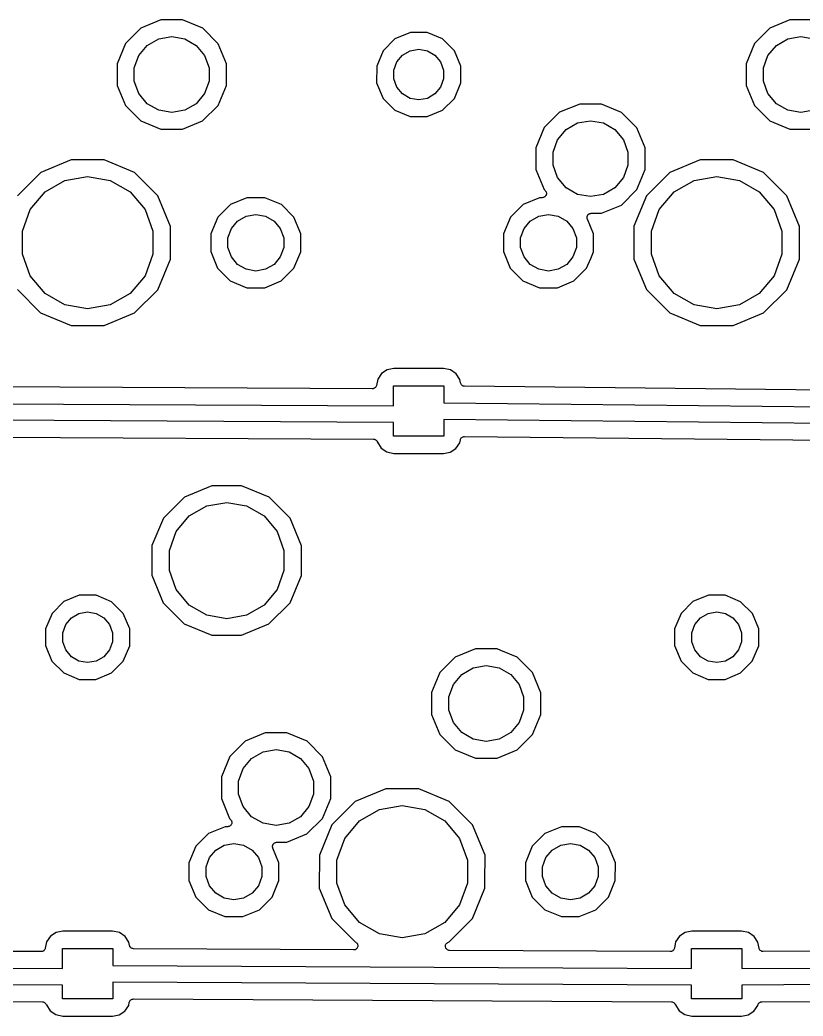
# Model space of a CAD drawing. Extents: x 30 to 169, y -146 to -30.
# Drawn here: x 75.95 to 99.61, y -83.36 to -53.27 of the extents above; entities that cross this region are included whole.
import ezdxf

# ---------------------------------------------------------------- set-up
doc = ezdxf.new("R2010")
doc.units = 0
doc.header["$MEASUREMENT"] = 0
doc.layers.add('BLACK', color=7, linetype='CONTINUOUS')

msp = doc.modelspace()

# ---------------------------------------------------------------- linework, layer by layer
at = {"layer": 'Black'}
for p, q in [((79.606, -53.5195), (79.1412, -53.9836)), ((80.213, -53.2687), (79.606, -53.5195)), ((80.8698, -53.2693), (80.213, -53.2687)), ((81.4764, -53.5212), (80.8698, -53.2693)), ((81.9405, -53.986), (81.4764, -53.5212)), ((98.606, -53.5195), (98.1412, -53.9836)), ((99.213, -53.2687), (98.606, -53.5195)), ((99.8698, -53.2693), (99.213, -53.2687)), ((79.8025, -54.0411), (80.1476, -53.8418)), ((80.1476, -53.8418), (80.54, -53.7726)), ((80.54, -53.7726), (80.9324, -53.8418)), ((80.9324, -53.8418), (81.2775, -54.0411)), ((87.2815, -53.8427), (86.924, -54.1997)), ((87.7485, -53.6498), (87.2815, -53.8427)), ((88.2537, -53.6502), (87.7485, -53.6498)), ((88.7203, -53.844), (88.2537, -53.6502)), ((89.0773, -54.2015), (88.7203, -53.844)), ((98.8025, -54.0411), (99.1476, -53.8418)), ((99.1476, -53.8418), (99.54, -53.7726)), ((99.54, -53.7726), (99.9324, -53.8418)), ((79.1412, -53.9836), (78.8893, -54.5902)), ((79.5464, -54.3463), (79.8025, -54.0411)), ((81.2775, -54.0411), (81.5336, -54.3463)), ((82.1913, -54.593), (81.9405, -53.986)), ((87.7384, -54.2012), (88, -54.1551)), ((88, -54.1551), (88.2616, -54.2012)), ((98.1412, -53.9836), (97.8893, -54.5902)), ((98.5464, -54.3463), (98.8025, -54.0411)), ((79.4101, -54.7208), (79.5464, -54.3463)), ((81.5336, -54.3463), (81.6699, -54.7208)), ((86.924, -54.1997), (86.7302, -54.6663)), ((87.3376, -54.5375), (87.5083, -54.334)), ((87.5083, -54.334), (87.7384, -54.2012)), ((88.2616, -54.2012), (88.4917, -54.334)), ((88.4917, -54.334), (88.6624, -54.5375)), ((89.2702, -54.6685), (89.0773, -54.2015)), ((98.4101, -54.7208), (98.5464, -54.3463)), ((78.8893, -54.5902), (78.8887, -55.247)), ((79.4101, -55.1192), (79.4101, -54.7208)), ((81.6699, -54.7208), (81.6699, -55.1192)), ((82.1908, -55.1965), (82.1913, -54.593)), ((86.7302, -54.6663), (86.7298, -55.1715)), ((87.2467, -54.7872), (87.3376, -54.5375)), ((88.6624, -54.5375), (88.7533, -54.7872)), ((89.2698, -55.1737), (89.2702, -54.6685)), ((97.8893, -54.5902), (97.8887, -55.247)), ((98.4101, -55.1192), (98.4101, -54.7208)), ((87.2467, -55.0528), (87.2467, -54.7872)), ((87.3376, -55.3025), (87.2467, -55.0528)), ((88.7533, -55.0528), (88.6624, -55.3025)), ((88.7533, -54.7872), (88.7533, -55.0528)), ((78.8887, -55.247), (79.1395, -55.854)), ((79.5464, -55.4937), (79.4101, -55.1192)), ((81.6699, -55.1192), (81.5336, -55.4937)), ((81.9388, -55.8564), (82.1907, -55.2498)), ((82.1907, -55.2498), (82.1908, -55.1966)), ((82.1908, -55.1966), (82.1908, -55.1965)), ((86.7298, -55.1715), (86.9227, -55.6385)), ((87.5083, -55.506), (87.3376, -55.3025)), ((88.6624, -55.3025), (88.4917, -55.506)), ((89.076, -55.6403), (89.2491, -55.2234)), ((89.2491, -55.2234), (89.2698, -55.1737)), ((89.2491, -55.2234), (89.2491, -55.2234)), ((97.8887, -55.247), (98.1395, -55.854)), ((98.5464, -55.4937), (98.4101, -55.1192)), ((79.8025, -55.7989), (79.5464, -55.4937)), ((81.5336, -55.4937), (81.2775, -55.7989)), ((86.9227, -55.6385), (87.2797, -55.996)), ((87.7384, -55.6388), (87.5083, -55.506)), ((88, -55.6849), (87.7384, -55.6388)), ((88.2616, -55.6388), (88, -55.6849)), ((88.4917, -55.506), (88.2616, -55.6388)), ((88.7185, -55.9973), (89.076, -55.6403)), ((98.8025, -55.7989), (98.5464, -55.4937)), ((79.1395, -55.854), (79.6036, -56.3188)), ((80.1476, -55.9982), (79.8025, -55.7989)), ((81.2775, -55.7989), (80.9324, -55.9982)), ((81.474, -56.3205), (81.9388, -55.8564)), ((92.863, -55.8087), (92.256, -56.0595)), ((93.5198, -55.8093), (92.863, -55.8087)), ((94.1264, -56.0612), (93.5198, -55.8093)), ((98.1395, -55.854), (98.6036, -56.3188)), ((99.1476, -55.9982), (98.8025, -55.7989)), ((80.54, -56.0674), (80.1476, -55.9982)), ((80.9324, -55.9982), (80.54, -56.0674)), ((87.2797, -55.996), (87.7463, -56.1898)), ((87.7463, -56.1898), (88.2515, -56.1902)), ((88.2515, -56.1902), (88.7185, -55.9973)), ((92.256, -56.0595), (91.7912, -56.5236)), ((94.5905, -56.526), (94.1264, -56.0612)), ((99.54, -56.0674), (99.1476, -55.9982)), ((99.9324, -55.9982), (99.54, -56.0674)), ((79.6036, -56.3188), (80.2102, -56.5707)), ((80.2102, -56.5707), (80.867, -56.5713)), ((80.867, -56.5713), (81.474, -56.3205)), ((91.7912, -56.5236), (91.5393, -57.1302)), ((92.4525, -56.5811), (92.7976, -56.3818)), ((92.7976, -56.3818), (93.19, -56.3126)), ((93.19, -56.3126), (93.5824, -56.3818)), ((93.5824, -56.3818), (93.9275, -56.5811)), ((94.8413, -57.133), (94.5905, -56.526)), ((98.6036, -56.3188), (99.2102, -56.5707)), ((99.2102, -56.5707), (99.867, -56.5713)), ((92.1964, -56.8863), (92.4525, -56.5811)), ((93.9275, -56.5811), (94.1836, -56.8863)), ((91.5393, -57.1302), (91.5387, -57.787)), ((92.0601, -57.2608), (92.1964, -56.8863)), ((94.1836, -56.8863), (94.3199, -57.2608)), ((94.8407, -57.7898), (94.8413, -57.133)), ((92.0601, -57.6592), (92.0601, -57.2608)), ((94.3199, -57.2608), (94.3199, -57.6592)), ((77.5045, -57.4977), (76.5846, -57.8778)), ((78.4998, -57.4985), (77.5045, -57.4977)), ((79.4191, -57.8802), (78.4998, -57.4985)), ((92.1964, -58.0337), (92.0601, -57.6592)), ((94.3199, -57.6592), (94.1836, -58.0337)), ((96.5045, -57.4977), (95.5846, -57.8778)), ((97.4998, -57.4985), (96.5045, -57.4977)), ((98.4191, -57.8802), (97.4998, -57.4985)), ((76.5846, -57.8778), (75.8802, -58.5809)), ((77.3154, -58.1192), (78, -57.9985)), ((78, -57.9985), (78.6846, -58.1192)), ((80.1222, -58.5846), (79.4191, -57.8802)), ((91.5387, -57.787), (91.7895, -58.394)), ((92.4525, -58.3389), (92.1964, -58.0337)), ((94.1836, -58.0337), (93.9275, -58.3389)), ((94.5888, -58.3964), (94.8407, -57.7898)), ((95.5846, -57.8778), (94.8802, -58.5809)), ((96.3154, -58.1192), (97, -57.9985)), ((97, -57.9985), (97.6846, -58.1192)), ((99.1222, -58.5846), (98.4191, -57.8802)), ((76.7134, -58.4667), (77.3154, -58.1192)), ((78.6846, -58.1192), (79.2865, -58.4667)), ((92.7976, -58.5382), (92.4525, -58.3389)), ((93.9275, -58.3389), (93.5824, -58.5382)), ((95.7134, -58.4667), (96.3154, -58.1192)), ((97.6846, -58.1192), (98.2865, -58.4667)), ((76.2666, -58.9992), (76.7134, -58.4667)), ((79.2865, -58.4667), (79.7334, -58.9992)), ((80.5023, -59.5045), (80.1222, -58.5846)), ((82.8109, -58.6409), (82.3113, -58.8473)), ((83.3515, -58.6413), (82.8109, -58.6409)), ((83.8508, -58.8487), (83.3515, -58.6413)), ((91.6509, -58.6409), (91.1513, -58.8473)), ((91.7297, -58.6409), (91.6509, -58.6409)), ((91.7461, -58.6381), (91.7297, -58.6409)), ((91.7626, -58.6366), (91.7461, -58.6381)), ((91.7676, -58.6343), (91.7626, -58.6366)), ((91.7731, -58.6333), (91.7676, -58.6343)), ((91.7875, -58.625), (91.7731, -58.6333)), ((91.8026, -58.618), (91.7875, -58.625)), ((91.7895, -58.394), (91.8197, -58.4242)), ((91.8065, -58.6141), (91.8026, -58.618)), ((91.8114, -58.6113), (91.8065, -58.6141)), ((91.822, -58.5986), (91.8114, -58.6113)), ((91.8197, -58.4242), (91.8292, -58.4378)), ((91.8338, -58.5869), (91.822, -58.5986)), ((91.8292, -58.4378), (91.8399, -58.4505)), ((91.8361, -58.5818), (91.8338, -58.5869)), ((91.8397, -58.5775), (91.8361, -58.5818)), ((91.8454, -58.5619), (91.8397, -58.5775)), ((91.8399, -58.4505), (91.8418, -58.4558)), ((91.8418, -58.4558), (91.845, -58.4604)), ((91.845, -58.4604), (91.8492, -58.4764)), ((91.8525, -58.5469), (91.8454, -58.5619)), ((91.8492, -58.4764), (91.8549, -58.492)), ((91.8529, -58.5413), (91.8525, -58.5469)), ((91.8549, -58.5361), (91.8529, -58.5413)), ((91.8549, -58.492), (91.8549, -58.4976)), ((91.8549, -58.4976), (91.8563, -58.503)), ((91.8563, -58.503), (91.8549, -58.5195)), ((91.8549, -58.5195), (91.8549, -58.5361)), ((93.19, -58.6074), (92.7976, -58.5382)), ((93.5824, -58.5382), (93.19, -58.6074)), ((94.124, -58.8605), (94.5888, -58.3964)), ((94.8802, -58.5809), (94.4985, -59.5002)), ((95.2666, -58.9992), (95.7134, -58.4667)), ((98.2865, -58.4667), (98.7334, -58.9992)), ((99.5023, -59.5045), (99.1222, -58.5846)), ((82.3113, -58.8473), (81.9287, -59.2292)), ((84.2327, -59.2313), (83.8508, -58.8487)), ((91.1513, -58.8473), (90.7687, -59.2292)), ((93.517, -59.1113), (94.124, -58.8605)), ((76.0289, -59.6524), (76.2666, -58.9992)), ((79.7334, -58.9992), (79.9711, -59.6524)), ((81.9287, -59.2292), (81.7213, -59.7285)), ((82.531, -59.3457), (82.7879, -59.1974)), ((82.7879, -59.1974), (83.08, -59.1458)), ((83.08, -59.1458), (83.3721, -59.1974)), ((83.3721, -59.1974), (83.629, -59.3457)), ((84.4391, -59.7309), (84.2327, -59.2313)), ((90.7687, -59.2292), (90.5613, -59.7285)), ((91.371, -59.3457), (91.6279, -59.1974)), ((91.6279, -59.1974), (91.92, -59.1458)), ((91.92, -59.1458), (92.2121, -59.1974)), ((92.2121, -59.1974), (92.469, -59.3457)), ((93.086, -59.2434), (93.0878, -59.2297)), ((93.0878, -59.2516), (93.086, -59.2434)), ((93.0878, -59.2297), (93.0879, -59.2159)), ((93.0878, -59.26), (93.0878, -59.2516)), ((93.0925, -59.273), (93.0878, -59.26)), ((93.0879, -59.2159), (93.0907, -59.208)), ((93.0907, -59.208), (93.0918, -59.1997)), ((93.0918, -59.1997), (93.0982, -59.1874)), ((93.0955, -59.2865), (93.0925, -59.273)), ((93.0982, -59.1874), (93.103, -59.1744)), ((93.103, -59.1744), (93.1084, -59.168)), ((93.1084, -59.168), (93.1122, -59.1606)), ((93.1122, -59.1606), (93.1224, -59.1513)), ((93.1224, -59.1513), (93.1314, -59.1407)), ((93.1314, -59.1407), (93.1386, -59.1365)), ((93.1386, -59.1365), (93.1448, -59.1308)), ((93.1448, -59.1308), (93.1576, -59.1256)), ((93.1576, -59.1256), (93.1696, -59.1186)), ((93.1696, -59.1186), (93.1778, -59.1172)), ((93.1778, -59.1172), (93.1855, -59.114)), ((93.1855, -59.114), (93.1994, -59.1134)), ((93.1994, -59.1134), (93.213, -59.111)), ((93.213, -59.111), (93.517, -59.1113)), ((95.0289, -59.6524), (95.2666, -58.9992)), ((98.7334, -58.9992), (98.9711, -59.6524)), ((80.5016, -60.2942), (80.5023, -59.5045)), ((82.2388, -59.8517), (82.3403, -59.5729)), ((82.3403, -59.5729), (82.531, -59.3457)), ((83.629, -59.3457), (83.8197, -59.5729)), ((83.8197, -59.5729), (83.9212, -59.8517)), ((91.0788, -59.8517), (91.1803, -59.5729)), ((91.1803, -59.5729), (91.371, -59.3457)), ((92.469, -59.3457), (92.6597, -59.5729)), ((92.6597, -59.5729), (92.7612, -59.8517)), ((93.2791, -59.7309), (93.0955, -59.2865)), ((94.4985, -59.5002), (94.4977, -60.4955)), ((99.5016, -60.2942), (99.5023, -59.5045)), ((76.0289, -60.3476), (76.0289, -59.6524)), ((79.9711, -59.6524), (79.9711, -60.3476)), ((81.7213, -59.7285), (81.7209, -60.2691)), ((82.2388, -60.1483), (82.2388, -59.8517)), ((83.9212, -59.8517), (83.9212, -60.1483)), ((84.4387, -60.2715), (84.4391, -59.7309)), ((90.5613, -59.7285), (90.5609, -60.2691)), ((91.0788, -60.1483), (91.0788, -59.8517)), ((92.7612, -59.8517), (92.7612, -60.1483)), ((93.2787, -60.2715), (93.2791, -59.7309)), ((95.0289, -60.3476), (95.0289, -59.6524)), ((98.9711, -59.6524), (98.9711, -60.3476)), ((82.3403, -60.4271), (82.2388, -60.1483)), ((83.9212, -60.1483), (83.8197, -60.4271)), ((91.1803, -60.4271), (91.0788, -60.1483)), ((92.7612, -60.1483), (92.6597, -60.4271)), ((76.2666, -61.0008), (76.0289, -60.3476)), ((79.9711, -60.3476), (79.7334, -61.0008)), ((80.5015, -60.4998), (80.5016, -60.2942)), ((80.5016, -60.2942), (80.5016, -60.2942)), ((81.7209, -60.2691), (81.9273, -60.7687)), ((82.531, -60.6543), (82.3403, -60.4271)), ((83.8197, -60.4271), (83.629, -60.6543)), ((84.2313, -60.7708), (84.4387, -60.2715)), ((90.5609, -60.2691), (90.7673, -60.7687)), ((91.371, -60.6543), (91.1803, -60.4271)), ((92.6597, -60.4271), (92.469, -60.6543)), ((93.0713, -60.7708), (93.1954, -60.4719)), ((93.1954, -60.4719), (93.2787, -60.2715)), ((95.2666, -61.0008), (95.0289, -60.3476)), ((98.9711, -60.3476), (98.7334, -61.0008)), ((99.5015, -60.4998), (99.5016, -60.2942)), ((99.5016, -60.2942), (99.5016, -60.2942)), ((80.1198, -61.4191), (80.5015, -60.4998)), ((81.9273, -60.7687), (82.3092, -61.1513)), ((82.7879, -60.8026), (82.531, -60.6543)), ((83.629, -60.6543), (83.3721, -60.8026)), ((83.8487, -61.1527), (84.2313, -60.7708)), ((90.7673, -60.7687), (91.1492, -61.1513)), ((91.6279, -60.8026), (91.371, -60.6543)), ((92.469, -60.6543), (92.2121, -60.8026)), ((92.6887, -61.1527), (93.0713, -60.7708)), ((94.4977, -60.4955), (94.8778, -61.4154)), ((99.1198, -61.4191), (99.5015, -60.4998)), ((76.7134, -61.5332), (76.2666, -61.0008)), ((79.7334, -61.0008), (79.2865, -61.5332)), ((83.08, -60.8541), (82.7879, -60.8026)), ((83.3721, -60.8026), (83.08, -60.8541)), ((91.92, -60.8541), (91.6279, -60.8026)), ((92.2121, -60.8026), (91.92, -60.8541)), ((95.7134, -61.5332), (95.2666, -61.0008)), ((98.7334, -61.0008), (98.2865, -61.5332)), ((82.3092, -61.1513), (82.8085, -61.3587)), ((82.8085, -61.3587), (83.3491, -61.3591)), ((83.3491, -61.3591), (83.8487, -61.1527)), ((91.1492, -61.1513), (91.6485, -61.3587)), ((91.6485, -61.3587), (92.1891, -61.3591)), ((92.1891, -61.3591), (92.6887, -61.1527)), ((75.8778, -61.4154), (76.5809, -62.1198)), ((77.3154, -61.8808), (76.7134, -61.5332)), ((79.2865, -61.5332), (78.6846, -61.8808)), ((79.4154, -62.1222), (80.1198, -61.4191)), ((94.8778, -61.4154), (95.5809, -62.1198)), ((96.3154, -61.8808), (95.7134, -61.5332)), ((98.2865, -61.5332), (97.6846, -61.8808)), ((98.4154, -62.1222), (99.1198, -61.4191)), ((78, -62.0015), (77.3154, -61.8808)), ((78.6846, -61.8808), (78, -62.0015)), ((97, -62.0015), (96.3154, -61.8808)), ((97.6846, -61.8808), (97, -62.0015)), ((76.5809, -62.1198), (77.5002, -62.5015)), ((78.4955, -62.5023), (79.4154, -62.1222)), ((95.5809, -62.1198), (96.5002, -62.5015)), ((97.4955, -62.5023), (98.4154, -62.1222)), ((77.5002, -62.5015), (78.4955, -62.5023)), ((96.5002, -62.5015), (97.4955, -62.5023)), ((87.2498, -63.7976), (87.0505, -63.8351)), ((88.7493, -63.7976), (87.2498, -63.7976)), ((88.9635, -63.8409), (88.7493, -63.7976)), ((86.8769, -63.9468), (86.7609, -64.1165)), ((87.0505, -63.8351), (86.8769, -63.9468)), ((89.1332, -63.9569), (88.9635, -63.8409)), ((89.2449, -64.1305), (89.1332, -63.9569)), ((86.5959, -64.4151), (70.387, -64.3293)), ((86.6575, -64.3973), (86.6394, -64.4077)), ((86.6758, -64.3874), (86.6575, -64.3973)), ((86.6766, -64.3864), (86.6758, -64.3874)), ((86.6777, -64.3858), (86.6766, -64.3864)), ((86.6912, -64.3699), (86.6777, -64.3858)), ((86.705, -64.3543), (86.6912, -64.3699)), ((86.7054, -64.3532), (86.705, -64.3543)), ((86.7063, -64.3522), (86.7054, -64.3532)), ((86.7135, -64.3326), (86.7063, -64.3522)), ((86.7211, -64.3133), (86.7135, -64.3326)), ((86.7609, -64.1165), (86.7211, -64.3133)), ((87.238, -64.9265), (87.238, -64.318)), ((87.238, -64.318), (88.762, -64.318)), ((88.762, -64.318), (88.762, -64.8381)), ((89.2643, -64.2332), (89.2449, -64.1305)), ((89.2716, -64.2526), (89.2643, -64.2332)), ((89.2784, -64.2721), (89.2716, -64.2526)), ((89.2793, -64.2731), (89.2784, -64.2721)), ((89.2798, -64.2745), (89.2793, -64.2731)), ((89.2933, -64.2902), (89.2798, -64.2745)), ((89.3064, -64.3061), (89.2933, -64.2902)), ((89.3076, -64.3069), (89.3064, -64.3061)), ((89.3086, -64.3079), (89.3076, -64.3069)), ((89.3266, -64.3181), (89.3086, -64.3079)), ((89.3444, -64.3286), (89.3266, -64.3181)), ((89.3458, -64.3289), (89.3444, -64.3286)), ((89.347, -64.3296), (89.3458, -64.3289)), ((89.3674, -64.3329), (89.347, -64.3296)), ((89.3877, -64.3367), (89.3674, -64.3329)), ((105.589, -64.5091), (89.3877, -64.3367)), ((86.6164, -64.4116), (86.5959, -64.4151)), ((86.637, -64.4085), (86.6164, -64.4116)), ((86.6382, -64.4079), (86.637, -64.4085)), ((86.6394, -64.4077), (86.6382, -64.4079)), ((69.762, -64.834), (87.238, -64.9265)), ((88.762, -64.8381), (106.238, -65.024)), ((87.238, -65.4265), (69.762, -65.334)), ((87.238, -65.842), (87.238, -65.4265)), ((106.238, -65.524), (88.762, -65.3381)), ((88.762, -65.3381), (88.762, -65.842)), ((70.3837, -65.8453), (86.6319, -65.9313)), ((88.762, -65.842), (87.238, -65.842)), ((89.2732, -65.9135), (89.2872, -65.8976)), ((89.2872, -65.8976), (89.301, -65.8816)), ((89.301, -65.8816), (89.3018, -65.8811)), ((89.3018, -65.8811), (89.3024, -65.8804)), ((89.3024, -65.8804), (89.321, -65.8703)), ((89.321, -65.8703), (89.3394, -65.86)), ((89.3394, -65.86), (89.3403, -65.8598)), ((89.3403, -65.8598), (89.3411, -65.8593)), ((89.3411, -65.8593), (89.362, -65.8562)), ((89.362, -65.8562), (89.3829, -65.8528)), ((89.3829, -65.8528), (105.685, -66.0262)), ((86.6319, -65.9313), (86.6526, -65.9351)), ((86.6526, -65.9351), (86.6733, -65.9385)), ((86.6733, -65.9385), (86.6743, -65.939)), ((86.6743, -65.939), (86.6753, -65.9392)), ((86.6753, -65.9392), (86.6935, -65.9498)), ((86.6935, -65.9498), (86.7118, -65.9601)), ((86.7118, -65.9601), (86.7125, -65.9609)), ((86.7125, -65.9609), (86.7134, -65.9614)), ((86.7134, -65.9614), (86.7268, -65.9776)), ((86.7268, -65.9776), (86.7405, -65.9935)), ((86.7405, -65.9935), (86.7409, -65.9946)), ((86.7409, -65.9946), (86.7416, -65.9954)), ((86.7416, -65.9954), (86.7486, -66.0151)), ((86.7486, -66.0151), (86.7526, -66.0257)), ((86.7526, -66.0257), (86.8668, -66.2031)), ((86.8668, -66.2031), (87.0365, -66.3191)), ((89.1231, -66.2132), (89.2391, -66.0435)), ((89.2391, -66.0435), (89.2571, -65.9545)), ((89.2571, -65.9545), (89.2648, -65.9348)), ((89.2648, -65.9348), (89.2722, -65.9151)), ((89.2722, -65.9151), (89.2729, -65.9144)), ((89.2729, -65.9144), (89.2732, -65.9135)), ((87.0365, -66.3191), (87.2507, -66.3624)), ((87.2507, -66.3624), (88.7502, -66.3624)), ((88.7502, -66.3624), (88.9495, -66.3249)), ((88.9495, -66.3249), (89.1231, -66.2132)), ((81.7528, -67.3416), (80.9226, -67.6846)), ((82.6511, -67.3424), (81.7528, -67.3416)), ((83.4807, -67.6869), (82.6511, -67.3424)), ((80.9226, -67.6846), (80.2869, -68.3193)), ((84.1154, -68.3226), (83.4807, -67.6869)), ((81.0708, -68.2543), (81.5992, -67.9493)), ((81.5992, -67.9493), (82.2, -67.8433)), ((82.2, -67.8433), (82.8008, -67.9493)), ((82.8008, -67.9493), (83.3292, -68.2543)), ((80.6787, -68.7217), (81.0708, -68.2543)), ((83.3292, -68.2543), (83.7213, -68.7217)), ((80.2869, -68.3193), (79.9424, -69.1489)), ((84.4584, -69.1528), (84.1154, -68.3226)), ((80.47, -69.295), (80.6787, -68.7217)), ((83.7213, -68.7217), (83.93, -69.295)), ((79.9424, -69.1489), (79.9416, -70.0472)), ((84.4576, -70.0511), (84.4584, -69.1528)), ((80.47, -69.905), (80.47, -69.295)), ((83.93, -69.295), (83.93, -69.905)), ((79.9416, -70.0472), (80.2846, -70.8774)), ((80.6787, -70.4783), (80.47, -69.905)), ((83.93, -69.905), (83.7213, -70.4783)), ((84.1131, -70.8807), (84.4576, -70.0511)), ((77.7485, -70.6498), (77.2815, -70.8427)), ((78.2537, -70.6502), (77.7485, -70.6498)), ((78.7203, -70.844), (78.2537, -70.6502)), ((81.0708, -70.9457), (80.6787, -70.4783)), ((83.7213, -70.4783), (83.3292, -70.9457)), ((96.7485, -70.6498), (96.2815, -70.8427)), ((97.2537, -70.6502), (96.7485, -70.6498)), ((97.7203, -70.844), (97.2537, -70.6502)), ((77.2815, -70.8427), (76.924, -71.1997)), ((79.0773, -71.2015), (78.7203, -70.844)), ((80.2846, -70.8774), (80.9193, -71.5131)), ((81.5992, -71.2507), (81.0708, -70.9457)), ((83.3292, -70.9457), (82.8008, -71.2507)), ((83.4774, -71.5154), (84.1131, -70.8807)), ((96.2815, -70.8427), (95.924, -71.1997)), ((98.0773, -71.2015), (97.7203, -70.844)), ((76.924, -71.1997), (76.7302, -71.6663)), ((77.5083, -71.334), (77.7384, -71.2012)), ((77.7384, -71.2012), (78, -71.1551)), ((78, -71.1551), (78.2616, -71.2012)), ((78.2616, -71.2012), (78.4917, -71.334)), ((79.2702, -71.6685), (79.0773, -71.2015)), ((82.2, -71.3567), (81.5992, -71.2507)), ((82.8008, -71.2507), (82.2, -71.3567)), ((95.924, -71.1997), (95.7302, -71.6663)), ((96.5083, -71.334), (96.7384, -71.2012)), ((96.7384, -71.2012), (97, -71.1551)), ((97, -71.1551), (97.2616, -71.2012)), ((97.2616, -71.2012), (97.4917, -71.334)), ((98.2702, -71.6685), (98.0773, -71.2015)), ((77.2467, -71.7872), (77.3376, -71.5375)), ((77.3376, -71.5375), (77.5083, -71.334)), ((78.4917, -71.334), (78.6624, -71.5375)), ((78.6624, -71.5375), (78.7533, -71.7872)), ((80.9193, -71.5131), (81.7489, -71.8576)), ((82.6472, -71.8584), (83.4774, -71.5154)), ((96.2467, -71.7872), (96.3376, -71.5375)), ((96.3376, -71.5375), (96.5083, -71.334)), ((97.4917, -71.334), (97.6624, -71.5375)), ((97.6624, -71.5375), (97.7533, -71.7872)), ((76.7302, -71.6663), (76.7298, -72.1715)), ((77.2467, -72.0528), (77.2467, -71.7872)), ((78.7533, -71.7872), (78.7533, -72.0528)), ((79.2698, -72.1737), (79.2702, -71.6685)), ((81.7489, -71.8576), (82.6472, -71.8584)), ((95.7302, -71.6663), (95.7298, -72.1715)), ((96.2467, -72.0528), (96.2467, -71.7872)), ((97.7533, -71.7872), (97.7533, -72.0528)), ((98.2698, -72.1737), (98.2702, -71.6685)), ((76.7298, -72.1715), (76.9227, -72.6385)), ((77.3376, -72.3025), (77.2467, -72.0528)), ((78.7533, -72.0528), (78.6624, -72.3025)), ((79.076, -72.6403), (79.2698, -72.1737)), ((95.7298, -72.1715), (95.9227, -72.6385)), ((96.3376, -72.3025), (96.2467, -72.0528)), ((97.7533, -72.0528), (97.6624, -72.3025)), ((98.076, -72.6403), (98.2698, -72.1737)), ((77.5083, -72.506), (77.3376, -72.3025)), ((77.7384, -72.6388), (77.5083, -72.506)), ((78.4917, -72.506), (78.2616, -72.6388)), ((78.6624, -72.3025), (78.4917, -72.506)), ((89.106, -72.5195), (88.6412, -72.9836)), ((89.713, -72.2687), (89.106, -72.5195)), ((90.3698, -72.2693), (89.713, -72.2687)), ((90.4774, -72.314), (90.3698, -72.2693)), ((90.9764, -72.5212), (90.4774, -72.314)), ((91.4405, -72.986), (90.9764, -72.5212)), ((96.5083, -72.506), (96.3376, -72.3025)), ((96.7384, -72.6388), (96.5083, -72.506)), ((97.4917, -72.506), (97.2616, -72.6388)), ((97.6624, -72.3025), (97.4917, -72.506)), ((76.9227, -72.6385), (77.2797, -72.996)), ((78, -72.6849), (77.7384, -72.6388)), ((78.2616, -72.6388), (78, -72.6849)), ((78.7185, -72.9973), (79.076, -72.6403)), ((89.6476, -72.8418), (90.04, -72.7726)), ((90.04, -72.7726), (90.4324, -72.8418)), ((95.9227, -72.6385), (96.2797, -72.996)), ((97, -72.6849), (96.7384, -72.6388)), ((97.2616, -72.6388), (97, -72.6849)), ((97.7185, -72.9973), (98.076, -72.6403)), ((77.2797, -72.996), (77.7463, -73.1898)), ((78.2515, -73.1902), (78.7185, -72.9973)), ((88.6412, -72.9836), (88.3893, -73.5902)), ((89.0464, -73.3463), (89.3025, -73.0411)), ((89.3025, -73.0411), (89.6476, -72.8418)), ((90.4324, -72.8418), (90.7775, -73.0411)), ((90.7775, -73.0411), (91.0336, -73.3463)), ((91.6913, -73.593), (91.4405, -72.986)), ((96.2797, -72.996), (96.7463, -73.1898)), ((97.2515, -73.1902), (97.7185, -72.9973)), ((77.7463, -73.1898), (78.2515, -73.1902)), ((88.9101, -73.7208), (89.0464, -73.3463)), ((91.0336, -73.3463), (91.1699, -73.7208)), ((96.7463, -73.1898), (97.2515, -73.1902)), ((88.3893, -73.5902), (88.3887, -74.247)), ((88.9101, -74.1192), (88.9101, -73.7208)), ((91.1699, -73.7208), (91.1699, -74.1192)), ((91.6907, -74.2498), (91.6913, -73.593)), ((88.3887, -74.247), (88.6395, -74.854)), ((89.0464, -74.4937), (88.9101, -74.1192)), ((91.1699, -74.1192), (91.0336, -74.4937)), ((91.4388, -74.8564), (91.6907, -74.2498)), ((89.3025, -74.7989), (89.0464, -74.4937)), ((91.0336, -74.4937), (90.7775, -74.7989)), ((83.363, -74.8087), (82.756, -75.0595)), ((84.0198, -74.8093), (83.363, -74.8087)), ((84.6264, -75.0612), (84.0198, -74.8093)), ((88.6395, -74.854), (89.1036, -75.3188)), ((89.6476, -74.9982), (89.3025, -74.7989)), ((90.7775, -74.7989), (90.4324, -74.9982)), ((90.974, -75.3205), (91.4388, -74.8564)), ((82.756, -75.0595), (82.2912, -75.5236)), ((85.0905, -75.526), (84.6264, -75.0612)), ((90.04, -75.0674), (89.6476, -74.9982)), ((90.4324, -74.9982), (90.04, -75.0674)), ((82.2912, -75.5236), (82.0393, -76.1302)), ((82.9525, -75.5811), (83.2976, -75.3818)), ((83.2976, -75.3818), (83.69, -75.3126)), ((83.69, -75.3126), (84.0824, -75.3818)), ((84.0824, -75.3818), (84.4275, -75.5811)), ((85.3413, -76.133), (85.0905, -75.526)), ((89.1036, -75.3188), (89.7102, -75.5707)), ((90.367, -75.5713), (90.974, -75.3205)), ((82.6964, -75.8863), (82.9525, -75.5811)), ((84.4275, -75.5811), (84.6836, -75.8863)), ((89.7102, -75.5707), (90.367, -75.5713)), ((82.0393, -76.1302), (82.0387, -76.787)), ((82.5601, -76.2608), (82.6964, -75.8863)), ((84.6836, -75.8863), (84.8199, -76.2608)), ((85.3407, -76.7898), (85.3413, -76.133)), ((82.5601, -76.6592), (82.5601, -76.2608)), ((84.8199, -76.2608), (84.8199, -76.6592)), ((82.6964, -77.0337), (82.5601, -76.6592)), ((84.8199, -76.6592), (84.6836, -77.0337)), ((87.0045, -76.4977), (86.0846, -76.8778)), ((87.9998, -76.4985), (87.0045, -76.4977)), ((88.9191, -76.8802), (87.9998, -76.4985)), ((82.0387, -76.787), (82.2895, -77.394)), ((82.9525, -77.3389), (82.6964, -77.0337)), ((84.6836, -77.0337), (84.4275, -77.3389)), ((85.0888, -77.3964), (85.3407, -76.7898)), ((86.0846, -76.8778), (85.3802, -77.5809)), ((86.8154, -77.1192), (87.5, -76.9985)), ((87.5, -76.9985), (88.1846, -77.1192)), ((89.6222, -77.5846), (88.9191, -76.8802)), ((83.2976, -77.5382), (82.9525, -77.3389)), ((84.4275, -77.3389), (84.0824, -77.5382)), ((86.2134, -77.4667), (86.8154, -77.1192)), ((88.1846, -77.1192), (88.7865, -77.4667)), ((82.1509, -77.6409), (81.6513, -77.8473)), ((82.2297, -77.6409), (82.1509, -77.6409)), ((82.2461, -77.6381), (82.2297, -77.6409)), ((82.2626, -77.6366), (82.2461, -77.6381)), ((82.2676, -77.6343), (82.2626, -77.6366)), ((82.2731, -77.6333), (82.2676, -77.6343)), ((82.2875, -77.625), (82.2731, -77.6333)), ((82.3026, -77.618), (82.2875, -77.625)), ((82.2895, -77.394), (82.3197, -77.4242)), ((82.3065, -77.6141), (82.3026, -77.618)), ((82.3114, -77.6113), (82.3065, -77.6141)), ((82.322, -77.5986), (82.3114, -77.6113)), ((82.3197, -77.4242), (82.3292, -77.4378)), ((82.3338, -77.5869), (82.322, -77.5986)), ((82.3292, -77.4378), (82.3399, -77.4505)), ((82.3361, -77.5818), (82.3338, -77.5869)), ((82.3397, -77.5775), (82.3361, -77.5818)), ((82.3454, -77.5619), (82.3397, -77.5775)), ((82.3399, -77.4505), (82.3418, -77.4558)), ((82.3418, -77.4558), (82.345, -77.4604)), ((82.345, -77.4604), (82.3492, -77.4764)), ((82.3525, -77.5469), (82.3454, -77.5619)), ((82.3492, -77.4764), (82.3549, -77.492)), ((82.3529, -77.5413), (82.3525, -77.5469)), ((82.3549, -77.5361), (82.3529, -77.5413)), ((82.3549, -77.492), (82.3549, -77.4976)), ((82.3549, -77.4976), (82.3563, -77.503)), ((82.3563, -77.503), (82.3549, -77.5195)), ((82.3549, -77.5195), (82.3549, -77.5361)), ((83.69, -77.6074), (83.2976, -77.5382)), ((84.0824, -77.5382), (83.69, -77.6074)), ((84.624, -77.8605), (85.0888, -77.3964)), ((85.3802, -77.5809), (84.9985, -78.5002)), ((85.7666, -77.9992), (86.2134, -77.4667)), ((88.7865, -77.4667), (89.2334, -77.9992)), ((90.0023, -78.5045), (89.6222, -77.5846)), ((92.3109, -77.6409), (91.8113, -77.8473)), ((92.8515, -77.6413), (92.3109, -77.6409)), ((93.3508, -77.8487), (92.8515, -77.6413)), ((81.6513, -77.8473), (81.2687, -78.2292)), ((84.017, -78.1113), (84.624, -77.8605)), ((91.8113, -77.8473), (91.4287, -78.2292)), ((93.7327, -78.2313), (93.3508, -77.8487)), ((81.2687, -78.2292), (81.0613, -78.7285)), ((81.871, -78.3457), (82.1279, -78.1974)), ((82.1279, -78.1974), (82.42, -78.1458)), ((82.42, -78.1458), (82.7121, -78.1974)), ((82.7121, -78.1974), (82.969, -78.3457)), ((83.586, -78.2434), (83.5878, -78.2297)), ((83.5878, -78.2516), (83.586, -78.2434)), ((83.5878, -78.2297), (83.5879, -78.2159)), ((83.5879, -78.2159), (83.5907, -78.208)), ((83.5907, -78.208), (83.5918, -78.1997)), ((83.5918, -78.1997), (83.5982, -78.1874)), ((83.5982, -78.1874), (83.603, -78.1744)), ((83.603, -78.1744), (83.6084, -78.168)), ((83.6084, -78.168), (83.6122, -78.1606)), ((83.6122, -78.1606), (83.6224, -78.1513)), ((83.6224, -78.1513), (83.6314, -78.1407)), ((83.6314, -78.1407), (83.6386, -78.1365)), ((83.6386, -78.1365), (83.6448, -78.1308)), ((83.6448, -78.1308), (83.6576, -78.1256)), ((83.6576, -78.1256), (83.6696, -78.1186)), ((83.6696, -78.1186), (83.6778, -78.1172)), ((83.6778, -78.1172), (83.6855, -78.114)), ((83.6855, -78.114), (83.6994, -78.1134)), ((83.6994, -78.1134), (83.713, -78.111)), ((83.713, -78.111), (84.017, -78.1113)), ((85.5289, -78.6524), (85.7666, -77.9992)), ((89.2334, -77.9992), (89.4711, -78.6524)), ((91.4287, -78.2292), (91.2213, -78.7285)), ((92.031, -78.3457), (92.2879, -78.1974)), ((92.2879, -78.1974), (92.58, -78.1458)), ((92.58, -78.1458), (92.8721, -78.1974)), ((92.8721, -78.1974), (93.129, -78.3457)), ((93.9391, -78.7309), (93.7327, -78.2313)), ((81.6803, -78.5729), (81.871, -78.3457)), ((82.969, -78.3457), (83.1597, -78.5729)), ((83.5878, -78.26), (83.5878, -78.2516)), ((83.5925, -78.273), (83.5878, -78.26)), ((83.5955, -78.2865), (83.5925, -78.273)), ((83.7791, -78.7309), (83.5955, -78.2865)), ((84.9985, -78.5002), (84.9977, -79.4955)), ((90.0016, -79.2942), (90.0023, -78.5045)), ((91.8403, -78.5729), (92.031, -78.3457)), ((93.129, -78.3457), (93.3197, -78.5729)), ((81.0613, -78.7285), (81.0609, -79.2691)), ((81.5788, -78.8517), (81.6803, -78.5729)), ((83.1597, -78.5729), (83.2612, -78.8517)), ((83.7787, -79.2715), (83.7791, -78.7309)), ((85.5289, -79.3476), (85.5289, -78.6524)), ((89.4711, -78.6524), (89.4711, -79.3476)), ((91.2213, -78.7285), (91.2209, -79.2691)), ((91.7388, -78.8517), (91.8403, -78.5729)), ((93.3197, -78.5729), (93.4212, -78.8517)), ((93.9387, -79.2715), (93.9391, -78.7309)), ((81.5788, -79.1483), (81.5788, -78.8517)), ((83.2612, -78.8517), (83.2612, -79.1483)), ((91.7388, -79.1483), (91.7388, -78.8517)), ((93.4212, -78.8517), (93.4212, -79.1483)), ((81.0609, -79.2691), (81.2673, -79.7687)), ((81.6803, -79.4271), (81.5788, -79.1483)), ((81.871, -79.6543), (81.6803, -79.4271)), ((83.1597, -79.4271), (82.969, -79.6543)), ((83.2612, -79.1483), (83.1597, -79.4271)), ((83.5713, -79.7708), (83.7787, -79.2715)), ((85.7666, -80.0008), (85.5289, -79.3476)), ((89.4711, -79.3476), (89.2334, -80.0008)), ((90.0015, -79.4998), (90.0016, -79.2942)), ((90.0016, -79.2942), (90.0016, -79.2942)), ((91.2209, -79.2691), (91.4273, -79.7687)), ((91.8403, -79.4271), (91.7388, -79.1483)), ((92.031, -79.6543), (91.8403, -79.4271)), ((93.3197, -79.4271), (93.129, -79.6543)), ((93.4212, -79.1483), (93.3197, -79.4271)), ((93.7313, -79.7708), (93.9387, -79.2715)), ((82.1279, -79.8026), (81.871, -79.6543)), ((82.969, -79.6543), (82.7121, -79.8026)), ((84.9977, -79.4955), (85.3778, -80.4154)), ((89.6198, -80.4191), (90.0015, -79.4998)), ((92.2879, -79.8026), (92.031, -79.6543)), ((93.129, -79.6543), (92.8721, -79.8026)), ((81.2673, -79.7687), (81.6492, -80.1513)), ((82.42, -79.8541), (82.1279, -79.8026)), ((82.7121, -79.8026), (82.42, -79.8541)), ((83.1887, -80.1527), (83.5713, -79.7708)), ((86.2134, -80.5332), (85.7666, -80.0008)), ((89.2334, -80.0008), (88.7865, -80.5332)), ((91.4273, -79.7687), (91.8092, -80.1513)), ((92.58, -79.8541), (92.2879, -79.8026)), ((92.8721, -79.8026), (92.58, -79.8541)), ((93.3487, -80.1527), (93.7313, -79.7708)), ((81.6492, -80.1513), (82.1485, -80.3587)), ((82.6891, -80.3591), (83.1887, -80.1527)), ((91.8092, -80.1513), (92.3085, -80.3587)), ((92.8491, -80.3591), (93.3487, -80.1527)), ((82.1485, -80.3587), (82.6891, -80.3591)), ((85.3778, -80.4154), (86.0809, -81.1198)), ((86.8154, -80.8808), (86.2134, -80.5332)), ((88.7865, -80.5332), (88.1846, -80.8808)), ((88.9154, -81.1222), (89.6198, -80.4191)), ((92.3085, -80.3587), (92.8491, -80.3591)), ((76.8769, -80.9468), (76.7609, -81.1165)), ((77.0505, -80.8351), (76.8769, -80.9468)), ((77.2498, -80.7976), (77.0505, -80.8351)), ((78.7493, -80.7976), (77.2498, -80.7976)), ((78.9635, -80.8409), (78.7493, -80.7976)), ((79.1332, -80.9569), (78.9635, -80.8409)), ((87.5, -81.0015), (86.8154, -80.8808)), ((88.1846, -80.8808), (87.5, -81.0015)), ((95.8769, -80.9468), (95.7609, -81.1165)), ((96.0505, -80.8351), (95.8769, -80.9468)), ((96.2498, -80.7976), (96.0505, -80.8351)), ((97.7493, -80.7976), (96.2498, -80.7976)), ((97.9635, -80.8409), (97.7493, -80.7976)), ((98.1332, -80.9569), (97.9635, -80.8409)), ((76.7609, -81.1165), (76.7211, -81.3133)), ((79.2449, -81.1305), (79.1332, -80.9569)), ((79.2629, -81.2258), (79.2449, -81.1305)), ((79.2703, -81.2455), (79.2629, -81.2258)), ((79.2774, -81.2652), (79.2703, -81.2455)), ((86.0809, -81.1198), (86.082, -81.1202)), ((86.082, -81.1202), (86.0985, -81.1307)), ((86.0985, -81.1307), (86.1154, -81.1406)), ((86.1154, -81.1406), (86.117, -81.1426)), ((86.117, -81.1426), (86.1192, -81.1439)), ((86.1192, -81.1439), (86.1311, -81.1595)), ((86.1311, -81.1595), (86.1436, -81.1746)), ((86.1436, -81.1746), (86.1444, -81.1769)), ((86.1444, -81.1769), (86.146, -81.1789)), ((86.146, -81.1789), (86.1519, -81.1976)), ((86.1519, -81.1976), (86.1585, -81.2161)), ((86.1583, -81.2406), (86.1582, -81.2602)), ((86.1592, -81.221), (86.1583, -81.2406)), ((86.1585, -81.2161), (86.1584, -81.2186)), ((86.1584, -81.2186), (86.1592, -81.221)), ((88.806, -81.2361), (88.8069, -81.2332)), ((88.8068, -81.2552), (88.806, -81.2361)), ((88.8069, -81.2301), (88.8135, -81.2122)), ((88.8069, -81.2332), (88.8069, -81.2301)), ((88.8135, -81.2122), (88.8193, -81.1941)), ((88.8193, -81.1941), (88.8212, -81.1916)), ((88.8212, -81.1916), (88.8222, -81.1887)), ((88.8222, -81.1887), (88.8346, -81.1742)), ((88.8346, -81.1742), (88.8462, -81.1591)), ((88.8462, -81.1591), (88.8488, -81.1575)), ((88.8488, -81.1575), (88.8508, -81.1551)), ((88.8508, -81.1551), (88.8673, -81.1457)), ((88.8673, -81.1457), (88.8834, -81.1355)), ((88.8834, -81.1355), (88.9154, -81.1222)), ((95.7609, -81.1165), (95.7211, -81.3133)), ((98.2449, -81.1305), (98.1332, -80.9569)), ((98.2788, -81.3106), (98.2449, -81.1305)), ((76.5959, -81.4151), (69.9312, -81.3798)), ((76.6164, -81.4116), (76.5959, -81.4151)), ((76.637, -81.4085), (76.6164, -81.4116)), ((76.6382, -81.4079), (76.637, -81.4085)), ((76.6394, -81.4077), (76.6382, -81.4079)), ((76.6575, -81.3973), (76.6394, -81.4077)), ((76.6758, -81.3874), (76.6575, -81.3973)), ((76.6766, -81.3864), (76.6758, -81.3874)), ((76.6777, -81.3858), (76.6766, -81.3864)), ((76.6912, -81.37), (76.6777, -81.3858)), ((76.705, -81.3543), (76.6912, -81.37)), ((76.7054, -81.3531), (76.705, -81.3543)), ((76.7063, -81.3522), (76.7054, -81.3531)), ((76.7135, -81.3327), (76.7063, -81.3522)), ((76.7211, -81.3133), (76.7135, -81.3327)), ((77.238, -81.9265), (77.238, -81.318)), ((77.238, -81.318), (78.762, -81.318)), ((78.762, -81.318), (78.762, -81.834)), ((79.278, -81.2661), (79.2774, -81.2652)), ((79.2784, -81.2671), (79.278, -81.2661)), ((79.2921, -81.283), (79.2784, -81.2671)), ((79.3055, -81.2992), (79.2921, -81.283)), ((79.3065, -81.2997), (79.3055, -81.2992)), ((79.3072, -81.3005), (79.3065, -81.2997)), ((79.3255, -81.3108), (79.3072, -81.3005)), ((79.3436, -81.3214), (79.3255, -81.3108)), ((79.3447, -81.3216), (79.3436, -81.3214)), ((79.3456, -81.3222), (79.3447, -81.3216)), ((79.3663, -81.3256), (79.3456, -81.3222)), ((79.387, -81.3293), (79.3663, -81.3256)), ((86.0326, -81.3645), (79.387, -81.3293)), ((86.0519, -81.3612), (86.0326, -81.3645)), ((86.0714, -81.3586), (86.0519, -81.3612)), ((86.0736, -81.3575), (86.0714, -81.3586)), ((86.0761, -81.3571), (86.0736, -81.3575)), ((86.0931, -81.3473), (86.0761, -81.3571)), ((86.1105, -81.3383), (86.0931, -81.3473)), ((86.1122, -81.3365), (86.1105, -81.3383)), ((86.1144, -81.3352), (86.1122, -81.3365)), ((86.1271, -81.3203), (86.1144, -81.3352)), ((86.1403, -81.3058), (86.1271, -81.3203)), ((86.1413, -81.3035), (86.1403, -81.3058)), ((86.1429, -81.3016), (86.1413, -81.3035)), ((86.1497, -81.2832), (86.1429, -81.3016)), ((86.1572, -81.2651), (86.1497, -81.2832)), ((86.1573, -81.2626), (86.1572, -81.2651)), ((86.1582, -81.2602), (86.1573, -81.2626)), ((88.8067, -81.2742), (88.8068, -81.2552)), ((88.8077, -81.2771), (88.8067, -81.2742)), ((88.8079, -81.2802), (88.8077, -81.2771)), ((88.8152, -81.2978), (88.8079, -81.2802)), ((88.8216, -81.3157), (88.8152, -81.2978)), ((88.8235, -81.3181), (88.8216, -81.3157)), ((88.8247, -81.321), (88.8235, -81.3181)), ((88.8376, -81.335), (88.8247, -81.321)), ((88.8497, -81.3497), (88.8376, -81.335)), ((88.8524, -81.3512), (88.8497, -81.3497)), ((88.8545, -81.3535), (88.8524, -81.3512)), ((88.8714, -81.3623), (88.8545, -81.3535)), ((88.8878, -81.3719), (88.8714, -81.3623)), ((88.8909, -81.3725), (88.8878, -81.3719)), ((88.8936, -81.3739), (88.8909, -81.3725)), ((88.9125, -81.3764), (88.8936, -81.3739)), ((88.9312, -81.3798), (88.9125, -81.3764)), ((95.5959, -81.4151), (88.9312, -81.3798)), ((95.6164, -81.4116), (95.5959, -81.4151)), ((95.637, -81.4085), (95.6164, -81.4116)), ((95.6382, -81.4079), (95.637, -81.4085)), ((95.6394, -81.4077), (95.6382, -81.4079)), ((95.6575, -81.3973), (95.6394, -81.4077)), ((95.6758, -81.3874), (95.6575, -81.3973)), ((95.6766, -81.3864), (95.6758, -81.3874)), ((95.6777, -81.3858), (95.6766, -81.3864)), ((95.6912, -81.37), (95.6777, -81.3858)), ((95.705, -81.3543), (95.6912, -81.37)), ((95.7054, -81.3531), (95.705, -81.3543)), ((95.7063, -81.3522), (95.7054, -81.3531)), ((95.7135, -81.3327), (95.7063, -81.3522)), ((95.7211, -81.3133), (95.7135, -81.3327)), ((96.238, -81.9265), (96.238, -81.318)), ((96.238, -81.318), (97.762, -81.318)), ((97.762, -81.318), (97.762, -81.9255)), ((98.2865, -81.3309), (98.2788, -81.3106)), ((98.294, -81.3512), (98.2865, -81.3309)), ((98.2942, -81.3515), (98.294, -81.3512)), ((98.2944, -81.3519), (98.2942, -81.3515)), ((98.3085, -81.3683), (98.2944, -81.3519)), ((98.3225, -81.3848), (98.3085, -81.3683)), ((98.3229, -81.385), (98.3225, -81.3848)), ((98.3231, -81.3853), (98.3229, -81.385)), ((98.3419, -81.3959), (98.3231, -81.3853)), ((98.3608, -81.4067), (98.3419, -81.3959)), ((98.3612, -81.4068), (98.3608, -81.4067)), ((98.3616, -81.4069), (98.3612, -81.4068)), ((98.383, -81.4105), (98.3616, -81.4069)), ((98.4043, -81.4141), (98.383, -81.4105)), ((105.069, -81.3792), (98.4043, -81.4141)), ((59.762, -81.834), (77.238, -81.9265)), ((78.762, -81.834), (96.238, -81.9265)), ((97.762, -81.9255), (115.238, -81.834)), ((77.238, -82.4265), (59.762, -82.334)), ((77.238, -82.842), (77.238, -82.4265)), ((96.238, -82.4265), (78.762, -82.334)), ((78.762, -82.334), (78.762, -82.842)), ((96.238, -82.842), (96.238, -82.4265)), ((115.238, -82.334), (97.762, -82.4255)), ((97.762, -82.4255), (97.762, -82.842)), ((60.3837, -82.8453), (76.6319, -82.9313)), ((76.6319, -82.9313), (76.6526, -82.9351)), ((76.6526, -82.9351), (76.6733, -82.9385)), ((76.6733, -82.9385), (76.6743, -82.939)), ((76.6743, -82.939), (76.6753, -82.9392)), ((76.6753, -82.9392), (76.6935, -82.9498)), ((76.6935, -82.9498), (76.7118, -82.9601)), ((76.7118, -82.9601), (76.7125, -82.9609)), ((76.7125, -82.9609), (76.7134, -82.9614)), ((76.7134, -82.9614), (76.7268, -82.9776)), ((76.7268, -82.9776), (76.7405, -82.9935)), ((76.7405, -82.9935), (76.7409, -82.9946)), ((76.7409, -82.9946), (76.7416, -82.9954)), ((76.7416, -82.9954), (76.7486, -83.0151)), ((76.7486, -83.0151), (76.7526, -83.0257)), ((76.7526, -83.0257), (76.8668, -83.2031)), ((78.762, -82.842), (77.238, -82.842)), ((79.1231, -83.2132), (79.2391, -83.0435)), ((79.2391, -83.0435), (79.2586, -82.9471)), ((79.2586, -82.9471), (79.2662, -82.9277)), ((79.2662, -82.9277), (79.2734, -82.9082)), ((79.2734, -82.9082), (79.2742, -82.9073)), ((79.2742, -82.9073), (79.2747, -82.9061)), ((79.2747, -82.9061), (79.2885, -82.8905)), ((79.2885, -82.8905), (79.3019, -82.8746)), ((79.3019, -82.8746), (79.303, -82.874)), ((79.303, -82.874), (79.3039, -82.873)), ((79.3039, -82.873), (79.3222, -82.8631)), ((79.3222, -82.8631), (79.3402, -82.8528)), ((79.3402, -82.8528), (79.3415, -82.8525)), ((79.3415, -82.8525), (79.3426, -82.8519)), ((79.3426, -82.8519), (79.3632, -82.8488)), ((79.3632, -82.8488), (79.3837, -82.8453)), ((79.3837, -82.8453), (95.6319, -82.9313)), ((95.6319, -82.9313), (95.6526, -82.9351)), ((95.6526, -82.9351), (95.6733, -82.9385)), ((95.6733, -82.9385), (95.6743, -82.939)), ((95.6743, -82.939), (95.6753, -82.9392)), ((95.6753, -82.9392), (95.6935, -82.9498)), ((95.6935, -82.9498), (95.7118, -82.9601)), ((95.7118, -82.9601), (95.7125, -82.9609)), ((95.7125, -82.9609), (95.7134, -82.9614)), ((95.7134, -82.9614), (95.7268, -82.9776)), ((95.7268, -82.9776), (95.7405, -82.9935)), ((95.7405, -82.9935), (95.7409, -82.9946)), ((95.7409, -82.9946), (95.7416, -82.9954)), ((95.7416, -82.9954), (95.7486, -83.0151)), ((95.7486, -83.0151), (95.7526, -83.0257)), ((95.7526, -83.0257), (95.8668, -83.2031)), ((97.762, -82.842), (96.238, -82.842)), ((98.1231, -83.2132), (98.2391, -83.0435)), ((98.2391, -83.0435), (98.2414, -83.0321)), ((98.2414, -83.0321), (98.2487, -83.0134)), ((98.2487, -83.0134), (98.2555, -82.9944)), ((98.2555, -82.9944), (98.2568, -82.9929)), ((98.2568, -82.9929), (98.2575, -82.9911)), ((98.2575, -82.9911), (98.2708, -82.976)), ((98.2708, -82.976), (98.2837, -82.9605)), ((98.2837, -82.9605), (98.2854, -82.9595)), ((98.2854, -82.9595), (98.2867, -82.958)), ((98.2867, -82.958), (98.3044, -82.9484)), ((98.3044, -82.9484), (98.3218, -82.9382)), ((98.3218, -82.9382), (98.3237, -82.9379)), ((98.3237, -82.9379), (98.3254, -82.9369)), ((98.3254, -82.9369), (98.3453, -82.9339)), ((98.3453, -82.9339), (98.3652, -82.9303)), ((98.3652, -82.9303), (114.614, -82.8453)), ((76.8668, -83.2031), (77.0365, -83.3191)), ((77.0365, -83.3191), (77.2507, -83.3624)), ((78.7502, -83.3624), (78.9495, -83.3249)), ((78.9495, -83.3249), (79.1231, -83.2132)), ((95.8668, -83.2031), (96.0365, -83.3191)), ((96.0365, -83.3191), (96.2507, -83.3624)), ((97.7502, -83.3624), (97.9495, -83.3249)), ((97.9495, -83.3249), (98.1231, -83.2132)), ((77.2507, -83.3624), (78.7502, -83.3624)), ((96.2507, -83.3624), (97.7502, -83.3624))]:
    msp.add_line(p, q, dxfattribs=at)

doc.saveas('drawing.dxf')
